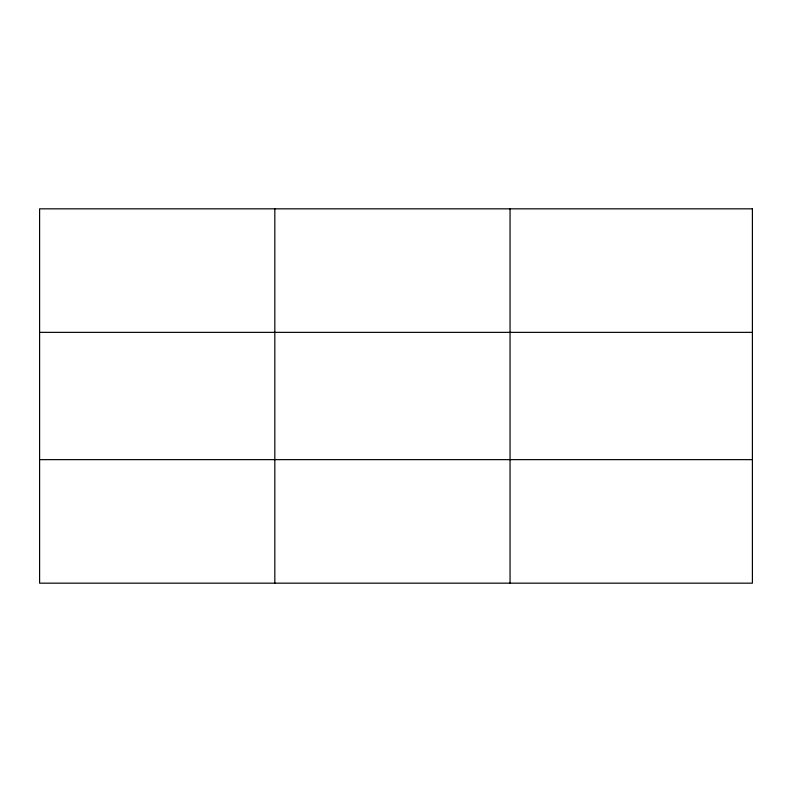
<?xml version="1.0" encoding="UTF-8"?>
<svg xmlns="http://www.w3.org/2000/svg" width="792" height="792" viewBox="0 0 792 792"><rect width="100%" height="100%" fill="white"/><g stroke="black" fill="none" stroke-linecap="round" stroke-linejoin="round"><path stroke-width="1.19" d="M274.824 583.169L274.824 208.831M510.048 583.169L510.048 208.831M39.6 332.363L752.4 332.363M39.6 459.637L752.4 459.637M752.4 208.831L752.4 583.169L39.6 583.169L39.6 208.831L752.4 208.831"/></g></svg>
